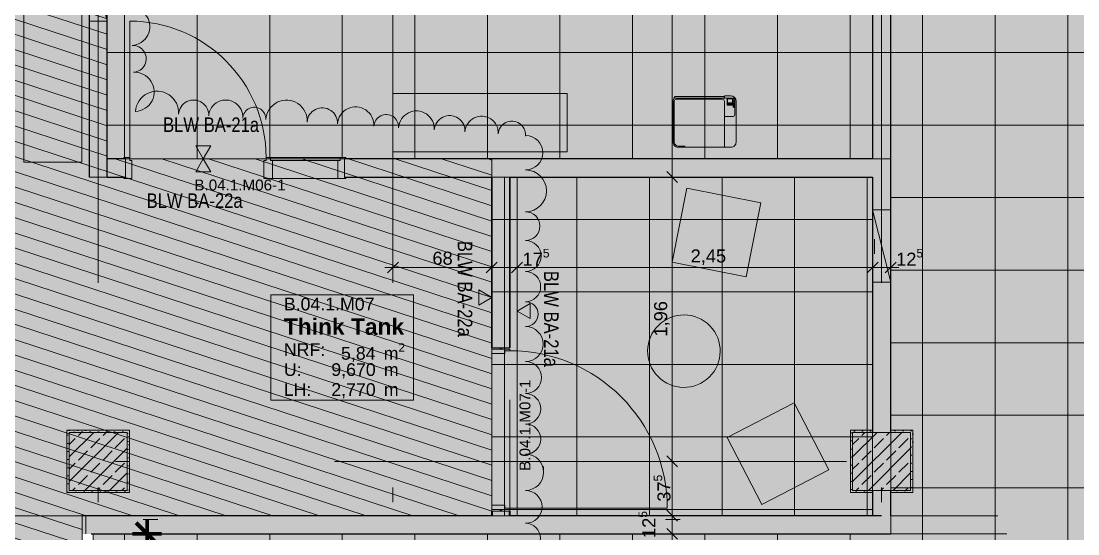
# Model space of a CAD drawing. Header units: metres. Extents: x -22.4 to 53.1, y 133.6 to 157.9.
# Drawn here: x -2.16 to 5.12, y 145.6 to 149.14 of the extents above; entities that cross this region are included whole.
import ezdxf

# ---------------------------------------------------------------- set-up
doc = ezdxf.new("R2010")
doc.units = ezdxf.units.M
doc.header["$MEASUREMENT"] = 0
for name, pattern in [('Punktlinie', [0.0035, 0, -0.0035]), ('Strichlinie-über-Schnitt', [0.0023, 0.0008, -0.0015]), ('Strichpunktlinie', [0.006703, 0.003528, -0.001764, 0, -0.001411])]:
    doc.linetypes.add(name, pattern=pattern)
for name, color, linetype in [('00  Raster', 7, 'Continuous'), ('10  Stützen', 7, 'Continuous'), ('10  Stützen_Schnittschraffur', 7, 'Continuous'), ('20  Möbel', 7, 'Continuous'), ('20  Wand Leichtbau', 7, 'Continuous'), ('20  Wand Leichtbau_Schnittschraffur', 7, 'Continuous'), ('20 Wand Leichtbau MIETERAUSBAU', 7, 'Continuous'), ('40 Bemaßung 1_ 50 Bodenspiegel', 7, 'Continuous'), ('40 Text Ausbau 1_50 Bodenspiegel', 7, 'Continuous'), ('50  NUF - Raumstempel', 7, 'Continuous'), ('50 NUF - Raumstempel MIETERAUSBAU', 7, 'Continuous'), ('EPS-SUD-DD', 7, 'Continuous'), ('Neubau_00  Indexwolken', 7, 'Continuous'), ('Neubau_20  Boden Aufbauten', 7, 'Continuous'), ('Neubau_20  Boden Aufbauten_Deckschraffur', 7, 'Continuous'), ('Neubau_20  Bodenschott', 7, 'Continuous'), ('Neubau_20  Bodenschott_Deckschraffur', 7, 'Continuous'), ('Neubau_20  Möbel', 7, 'Continuous'), ('Neubau_20  Wand Leichtbau', 7, 'Continuous'), ('Neubau_20  Wand Leichtbau_Fenster', 7, 'Continuous'), ('Neubau_20 Wand Leichtbau MIETERAUSBAU', 7, 'Continuous'), ('Neubau_20 Wand Leichtbau MIETERAUSBAU_Deckschraffur', 7, 'Continuous'), ('Neubau_20 Wand Leichtbau MIETERAUSBAU_Fenster', 7, 'Continuous'), ('Neubau_20 Wand Leichtbau MIETERAUSBAU_Schnittschraffur', 7, 'Continuous'), ('Neubau_20 Wand Leichtbau MIETERAUSBAU_Tür', 7, 'Continuous'), ('Neubau_40 Text Ausbau 1_50 Bodenspiegel', 7, 'Continuous'), ('Neubau_50 NUF - Raumstempel MIETERAUSBAU', 7, 'Continuous')]:
    doc.layers.add(name, color=color, linetype=linetype)
doc.styles.add('ERSTELLTER_STIL_1', font='')
doc.styles.add('ERSTELLTER_STIL_2', font='')
doc.styles.add('ERSTELLTER_STIL_3', font='')
doc.styles.get('ERSTELLTER_STIL_1').set_extended_font_data('Arial')
doc.styles.get('ERSTELLTER_STIL_2').set_extended_font_data('Arial Narrow')
doc.styles.get('ERSTELLTER_STIL_3').set_extended_font_data('Arial', bold=True)
pattern_1 = [(26.86749, (-110.107942, 75.264664), (-0.0112982155, 0.0223013526), [0, -0.025])]

msp = doc.modelspace()

# ---------------------------------------------------------------- hatches: boundary and pattern name
at = {"layer": '10  Stützen_Schnittschraffur', "linetype": 'Continuous', "lineweight": 0, "true_color": 0xffffff}
h = msp.add_hatch(color=7, dxfattribs=at)
h.paths.add_polyline_path([(-1.8466, 146.3199), (-1.8466, 145.8899), (-1.4166, 145.8899), (-1.4166, 146.3199)])
h.paths.add_polyline_path([(-1.8316, 146.3049), (-1.4316, 146.3049), (-1.4316, 145.9049), (-1.8316, 145.9049)], flags=0)
at = {"layer": '10  Stützen_Schnittschraffur', "linetype": 'Continuous', "lineweight": 13, "true_color": 0x000100}
h = msp.add_hatch(dxfattribs=at)
h.set_pattern_fill('Gips_0001', color=98, style=0, pattern_type=2)
h.set_pattern_definition(pattern_1)
h.paths.add_polyline_path([(-1.8466, 146.3199), (-1.8466, 145.8899), (-1.4166, 145.8899), (-1.4166, 146.3199)])
h.paths.add_polyline_path([(-1.8316, 146.3049), (-1.4316, 146.3049), (-1.4316, 145.9049), (-1.8316, 145.9049)], flags=0)
at = {"layer": '10  Stützen_Schnittschraffur', "linetype": 'Continuous', "lineweight": 0, "true_color": 0xffffff}
for points in [[(-1.8316, 145.9049), (-1.4316, 145.9049), (-1.4316, 146.3049), (-1.8316, 146.3049)], [(3.7059, 146.3199), (3.5534, 146.3199), (3.5534, 145.8899), (3.7059, 145.8899), (3.7059, 145.9049), (3.5684, 145.9049), (3.5684, 146.3049), (3.7059, 146.3049)], [(3.5684, 145.9049), (3.9684, 145.9049), (3.9684, 146.3049), (3.5684, 146.3049)], [(3.9834, 146.3199), (3.8309, 146.3199), (3.8309, 146.3049), (3.9684, 146.3049), (3.9684, 145.9049), (3.8309, 145.9049), (3.8309, 145.8899), (3.9834, 145.8899)]]:
    msp.add_hatch(color=7, dxfattribs=at).paths.add_polyline_path(points)
at = {"layer": '10  Stützen_Schnittschraffur', "linetype": 'Continuous', "lineweight": 13, "true_color": 0x000100}
h = msp.add_hatch(dxfattribs=at)
h.set_pattern_fill('Beton__Stahlbeton_0001', color=98, style=0, pattern_type=2)
h.set_pattern_definition([(225, (-1.83157, 146.30491), (-0.084853, 0.084853), []), (225, (-1.874, 146.34733), (-0.084853, 0.084853), [0.09, -0.03])])
h.paths.add_polyline_path([(-1.8316, 145.9049), (-1.4316, 145.9049), (-1.4316, 146.3049), (-1.8316, 146.3049)])
h = msp.add_hatch(dxfattribs=at)
h.set_pattern_fill('Gips_0001', color=98, style=0, pattern_type=2)
h.set_pattern_definition(pattern_1)
h.paths.add_polyline_path([(3.7059, 146.3199), (3.5534, 146.3199), (3.5534, 145.8899), (3.7059, 145.8899), (3.7059, 145.9049), (3.5684, 145.9049), (3.5684, 146.3049), (3.7059, 146.3049)])
h = msp.add_hatch(dxfattribs=at)
h.set_pattern_fill('Beton__Stahlbeton_0001', color=98, style=0, pattern_type=2)
h.set_pattern_definition([(225, (3.56843, 146.30491), (-0.084853, 0.084853), []), (225, (3.526, 146.34733), (-0.084853, 0.084853), [0.09, -0.03])])
h.paths.add_polyline_path([(3.5684, 145.9049), (3.9684, 145.9049), (3.9684, 146.3049), (3.5684, 146.3049)])
h = msp.add_hatch(dxfattribs=at)
h.set_pattern_fill('Gips_0001', color=98, style=0, pattern_type=2)
h.set_pattern_definition(pattern_1)
h.paths.add_polyline_path([(3.9834, 146.3199), (3.8309, 146.3199), (3.8309, 146.3049), (3.9684, 146.3049), (3.9684, 145.9049), (3.8309, 145.9049), (3.8309, 145.8899), (3.9834, 145.8899)])
at = {"layer": '20  Wand Leichtbau_Schnittschraffur', "linetype": 'Continuous', "lineweight": 18}
for points in [[(3.8309, 152.1899), (3.7059, 152.1899), (3.7059, 146.3049), (3.8309, 146.3049)], [(3.8309, 145.7299), (3.8309, 145.9049), (3.7059, 145.9049), (3.7059, 145.7299)], [(-1.6166, 145.6049), (-1.7416, 145.7299), (-1.7416, 145.6049)], [(-1.6166, 145.7299), (-1.7416, 145.7299), (-1.6166, 145.6049)], [(3.7684, 145.7299), (-1.6791, 145.7299), (-1.6791, 145.6049), (3.7684, 145.6049)], [(-1.6166, 145.6049), (3.7059, 145.6049), (3.7059, 145.7299), (-1.6166, 145.7299)], [(3.8309, 145.7299), (3.7059, 145.7299), (3.8309, 145.6049)], [(3.7059, 145.7299), (3.7059, 145.6049), (3.8309, 145.6049)]]:
    msp.add_hatch(color=9, dxfattribs=at).paths.add_polyline_path(points)
at = {"layer": 'Neubau_20  Boden Aufbauten_Deckschraffur', "linetype": 'Continuous', "lineweight": 18, "true_color": 0xd5d5ff}
msp.add_hatch(color=254, dxfattribs=at).paths.add_polyline_path([(-9.7566, 152.8749), (-9.7566, 150.225), (-9.8816, 150.225), (-9.8816, 145.6129), (-12.369, 145.613), (-12.369, 145.305), (-1.7416, 145.3049), (-1.7416, 145.7299), (1.0809, 145.7299), (1.0809, 148.1899), (-1.5691, 148.1899), (-1.5691, 152.8751)])
at = {"layer": 'Neubau_20  Boden Aufbauten_Deckschraffur', "linetype": 'Continuous', "lineweight": 0, "true_color": 0xffffff}
h = msp.add_hatch(dxfattribs=at)
h.set_pattern_fill('Holz_Schalung_liegend__1_A0', style=0, pattern_type=2)
h.set_pattern_definition([(341.86749, (-110.10794, 75.26466), (0.03112157, 0.09503393), [])])
h.paths.add_polyline_path([(-9.7566, 152.8749), (-9.7566, 150.225), (-9.8816, 150.225), (-9.8816, 145.6129), (-12.369, 145.613), (-12.369, 145.305), (-1.7416, 145.3049), (-1.7416, 145.7299), (1.0809, 145.7299), (1.0809, 148.1899), (-1.5691, 148.1899), (-1.5691, 152.8751)])
h = msp.add_hatch(color=7, dxfattribs=at)
h.paths.add_polyline_path([(-1.5691, 152.8749), (-1.5691, 148.1899), (3.8309, 148.1899), (3.8309, 145.6049), (-1.6666, 145.6049), (-1.6666, 145.3049), (29.4509, 145.3049), (29.4509, 148.8302), (30.6509, 148.8302), (30.6509, 152.1899), (30.5714, 152.1899), (30.5714, 152.5899), (30.7434, 152.5899), (30.7434, 152.8757), (3.7934, 152.8749)])
h.paths.add_polyline_path([(9.1184, 145.6049), (9.1184, 148.1899), (14.6184, 148.1899), (14.6184, 145.6049), (13.0834, 145.6049), (13.0834, 145.7949), (10.6384, 145.7949), (10.6384, 145.6049)], flags=0)
at = {"layer": 'Neubau_20  Boden Aufbauten_Deckschraffur', "linetype": 'Continuous', "lineweight": 18}
h = msp.add_hatch(dxfattribs=at)
h.set_pattern_fill('Verband__Quadrat__50x50__4D', color=6, style=0, pattern_type=2)
h.set_pattern_definition([(8e-13, (15.05054, 148.9226), (0, 0.5), []), (90, (15.05054, 148.9226), (-0.5, 0), [])])
h.paths.add_polyline_path([(-1.5691, 152.8749), (-1.5691, 148.1899), (3.8309, 148.1899), (3.8309, 145.6049), (-1.6666, 145.6049), (-1.6666, 145.3049), (29.4509, 145.3049), (29.4509, 148.8302), (30.6509, 148.8302), (30.6509, 152.1899), (30.5714, 152.1899), (30.5714, 152.5899), (30.7434, 152.5899), (30.7434, 152.8757), (3.7934, 152.8749)])
h.paths.add_polyline_path([(9.1184, 145.6049), (9.1184, 148.1899), (14.6184, 148.1899), (14.6184, 145.6049), (13.0834, 145.6049), (13.0834, 145.7949), (10.6384, 145.7949), (10.6384, 145.6049)], flags=0)
at = {"layer": 'Neubau_20  Boden Aufbauten_Deckschraffur', "linetype": 'Continuous', "lineweight": 0, "true_color": 0xffffff}
msp.add_hatch(color=7, dxfattribs=at).paths.add_polyline_path([(1.0809, 148.0649), (1.0809, 145.7299), (3.7059, 145.7299), (3.7059, 148.0649)])
at = {"layer": 'Neubau_20  Boden Aufbauten_Deckschraffur', "linetype": 'Continuous', "lineweight": 18}
h = msp.add_hatch(dxfattribs=at)
h.set_pattern_fill('Verband__Quadrat__50x50__4D', color=6, style=0, pattern_type=2)
h.set_pattern_definition([(0, (1.16843, 147.2726), (0, 0.5), []), (90, (1.16843, 147.2726), (-0.5, 0), [])])
h.paths.add_polyline_path([(1.0809, 148.0649), (1.0809, 145.7299), (3.7059, 145.7299), (3.7059, 148.0649)])
at = {"layer": 'Neubau_20  Bodenschott_Deckschraffur', "linetype": 'Continuous', "lineweight": 0, "true_color": 0x11960a}
msp.add_hatch(color=94, dxfattribs=at).paths.add_polyline_path([(1.0809, 145.7299), (1.2559, 145.7299), (1.2559, 148.0649), (1.0809, 148.0649)])
at = {"layer": 'Neubau_20 Wand Leichtbau MIETERAUSBAU_Deckschraffur', "linetype": 'Continuous', "lineweight": 0, "true_color": 0xffffff}
msp.add_hatch(color=7, dxfattribs=at).paths.add_polyline_path([(-0.4291, 148.1799), (-0.4291, 148.0549), (0.0209, 148.0549), (0.0209, 148.1799), (0.0359, 148.1799), (0.0359, 148.1999), (-0.4441, 148.1999), (-0.4441, 148.1799)])
at = {"layer": 'Neubau_20 Wand Leichtbau MIETERAUSBAU_Schnittschraffur', "linetype": 'Continuous', "lineweight": 18}
for color, points in [(9, [(-1.6941, 152.1899), (-1.6941, 148.0649), (-1.5691, 148.0649), (-1.5691, 152.1899)]), (9, [(-1.5691, 148.1899), (-1.5691, 148.0649), (-1.4441, 148.0649), (-1.4441, 148.1899)]), (9, [(0.0659, 148.1899), (0.0659, 148.0649), (0.4005, 148.0649), (0.4005, 148.1899)]), (9, [(0.4005, 148.0649), (3.7059, 148.0649), (3.7059, 148.1899), (0.4005, 148.1899)]), (171, [(1.0889, 148.0649), (1.0809, 148.0649), (1.0809, 146.8874), (1.0889, 146.8874)]), (171, [(1.2059, 148.0649), (1.1979, 148.0649), (1.1979, 146.8874), (1.2059, 146.8874)]), (171, [(1.0809, 145.7624), (1.0809, 145.7299), (1.0889, 145.7299), (1.0889, 145.7624)]), (171, [(1.2059, 145.7624), (1.1979, 145.7624), (1.1979, 145.7299), (1.2059, 145.7299)])]:
    msp.add_hatch(color=color, dxfattribs=at).paths.add_polyline_path(points)
at = {"layer": 'Neubau_20 Wand Leichtbau MIETERAUSBAU_Schnittschraffur', "linetype": 'Continuous', "lineweight": 0, "true_color": 0xffffff}
for points in [[(-1.3991, 148.0549), (-1.3991, 148.1799), (-1.4141, 148.1799), (-1.4141, 148.1999), (-1.4541, 148.1999), (-1.4541, 148.1899), (-1.4441, 148.1899), (-1.4441, 148.0649), (-1.4541, 148.0649), (-1.4541, 148.0549)], [(-0.4441, 148.1799), (-0.4441, 148.1999), (-0.4741, 148.1999), (-0.4741, 148.1799), (-0.4891, 148.1799), (-0.4891, 148.0549), (-0.4291, 148.0549), (-0.4291, 148.1799)], [(0.0209, 148.0549), (0.0759, 148.0549), (0.0759, 148.0649), (0.0659, 148.0649), (0.0659, 148.1899), (0.0759, 148.1899), (0.0759, 148.1999), (0.0359, 148.1999), (0.0359, 148.1799), (0.0209, 148.1799)], [(1.0809, 146.8474), (1.1709, 146.8474), (1.1709, 146.8674), (1.2059, 146.8674), (1.2059, 146.8774), (1.1484, 146.8774), (1.1384, 146.8774), (1.0809, 146.8774)], [(1.1384, 146.8774), (1.1484, 146.8774), (1.1484, 146.8874), (1.1384, 146.8874)], [(1.0809, 145.8024), (1.0809, 145.7724), (1.1384, 145.7724), (1.1484, 145.7724), (1.2059, 145.7724), (1.2059, 145.7824), (1.1709, 145.7824), (1.1709, 145.8024)], [(1.1384, 145.7724), (1.1384, 145.7624), (1.1484, 145.7624), (1.1484, 145.7724)]]:
    msp.add_hatch(color=7, dxfattribs=at).paths.add_polyline_path(points)
at = {"layer": 'Neubau_40 Text Ausbau 1_50 Bodenspiegel', "linetype": 'Continuous', "lineweight": 0, "true_color": 0xffffff}
for points in [[(-0.9068, 148.1899), (-0.855, 148.2796), (-0.9587, 148.2796)], [(-0.9068, 148.1899), (-0.9587, 148.1001), (-0.855, 148.1001)], [(1.0809, 147.2344), (0.9912, 147.2863), (0.9912, 147.1826)], [(1.2559, 147.1406), (1.3457, 147.0888), (1.3457, 147.1925)]]:
    msp.add_hatch(color=7, dxfattribs=at).paths.add_polyline_path(points)

# ---------------------------------------------------------------- linework, layer by layer
at = {"layer": '00  Raster', "color": 7, "linetype": 'Strichpunktlinie', "lineweight": 13, "ltscale": 1000}
for p, q in [((-1.6316, 133.7291), (-1.6316, 155.8899)), ((0.4004, 133.7291), (0.4004, 155.8899)), ((3.7684, 133.7291), (3.7684, 155.8899))]:
    msp.add_line(p, q, dxfattribs=at)
at = {"layer": '00  Raster', "color": 5, "linetype": 'Strichpunktlinie', "lineweight": 13, "ltscale": 1000}
msp.add_line((-20.4108, 146.1049), (33.1556, 146.1049), dxfattribs=at)
at = {"layer": '10  Stützen', "color": 7, "linetype": 'Continuous', "lineweight": 13, "ltscale": 1000, "flags": 128}
for points in [[(-1.8466, 146.3199), (-1.8466, 145.8899), (-1.4166, 145.8899), (-1.4166, 146.3199)], [(-1.8316, 145.9049), (-1.4316, 145.9049), (-1.4316, 146.3049), (-1.8316, 146.3049)], [(3.5684, 145.9049), (3.9684, 145.9049), (3.9684, 146.3049), (3.5684, 146.3049)]]:
    msp.add_lwpolyline(points, close=True, dxfattribs=at)
for points in [[(3.7059, 146.3199), (3.5534, 146.3199), (3.5534, 145.8899), (3.7059, 145.8899)], [(3.8309, 145.8899), (3.9834, 145.8899), (3.9834, 146.3199), (3.8309, 146.3199)]]:
    msp.add_lwpolyline(points, dxfattribs=at)
at = {"layer": '20  Möbel', "color": 9, "linetype": 'Continuous', "lineweight": 18, "ltscale": 1000}
for p, q in [((-2.1441, 149.3681), (-2.1441, 148.1681)), ((-1.7441, 148.1681), (-1.7441, 149.3681)), ((1.6005, 148.6399), (0.4005, 148.6399)), ((0.4005, 148.6399), (0.4005, 148.2399)), ((1.6005, 148.2399), (1.6005, 148.6399)), ((2.3392, 148.5863), (2.3392, 148.3053)), ((2.6702, 148.6013), (2.3542, 148.6013)), ((2.7572, 148.6093), (2.6852, 148.6093)), ((2.6852, 148.2703), (2.6852, 148.5863)), ((2.7032, 148.6093), (2.7032, 148.5603)), ((2.7402, 148.6033), (2.7052, 148.6033)), ((2.7052, 148.6033), (2.7052, 148.5763)), ((2.7402, 148.5763), (2.7402, 148.6033)), ((2.7572, 148.6033), (2.7422, 148.6033)), ((2.7422, 148.6033), (2.7422, 148.5763)), ((2.7572, 148.5943), (2.7422, 148.5943)), ((2.7572, 148.5853), (2.7422, 148.5853)), ((2.7572, 148.6115), (2.7572, 148.4943)), ((2.7572, 148.5763), (2.7572, 148.6033)), ((2.7572, 148.5733), (2.7032, 148.5733)), ((2.7572, 148.5603), (2.7032, 148.5603)), ((2.7052, 148.5763), (2.7402, 148.5763)), ((2.7202, 148.5708), (2.7082, 148.5708)), ((2.7082, 148.5708), (2.7082, 148.5628)), ((2.7082, 148.5628), (2.7202, 148.5628)), ((2.7202, 148.5628), (2.7202, 148.5708)), ((2.7352, 148.5708), (2.7232, 148.5708)), ((2.7232, 148.5708), (2.7232, 148.5628)), ((2.7232, 148.5628), (2.7352, 148.5628)), ((2.7352, 148.5628), (2.7352, 148.5708)), ((2.7422, 148.5763), (2.7572, 148.5763)), ((2.7557, 148.5708), (2.7432, 148.5708)), ((2.7432, 148.5708), (2.7432, 148.5628)), ((2.7432, 148.5628), (2.7557, 148.5628)), ((2.7557, 148.5628), (2.7557, 148.5708)), ((2.7452, 148.4823), (2.6852, 148.4823)), ((0.4005, 148.2399), (1.6005, 148.2399)), ((2.3662, 148.2783), (2.4112, 148.2783)), ((2.4112, 148.2783), (2.4112, 148.2703)), ((-2.1441, 148.1681), (-1.7441, 148.1681))]:
    msp.add_line(p, q, dxfattribs=at)
at = {"layer": '20  Möbel', "color": 9, "linetype": 'Continuous', "lineweight": 18, "ltscale": 1000, "flags": 128}
for points in [[(2.7302, 148.6243), (2.6852, 148.6243), (2.6852, 148.6093), (2.3392, 148.6093), (2.3392, 148.6115, 0.174158), (2.3312, 148.5893), (2.3312, 148.3053, 0.414214), (2.3662, 148.2703), (2.7302, 148.2703, 0.414214), (2.7652, 148.3053), (2.7652, 148.5893, 0.414214)], [(2.6852, 148.6093), (2.6852, 148.6133, 0.414214), (2.6792, 148.6193), (2.3452, 148.6193, 0.414214), (2.3392, 148.6133), (2.3392, 148.6093)]]:
    msp.add_lwpolyline(points, format="xyb", close=True, dxfattribs=at)
at = {"layer": '20  Möbel', "color": 9, "linetype": 'Continuous', "lineweight": 18, "ltscale": 1000}
msp.add_circle((2.7495, 148.5493), 0.005, dxfattribs=at)
for centre, radius, start, end in [((2.3542, 148.5863), 0.015, 90, 180), ((2.6702, 148.5863), 0.015, 0, 90), ((2.7452, 148.4943), 0.012, 270, 0), ((2.3662, 148.3053), 0.027, 180, 270)]:
    msp.add_arc(centre, radius, start, end, dxfattribs=at)
at = {"layer": '20  Wand Leichtbau', "color": 7, "linetype": 'Continuous', "lineweight": 25, "ltscale": 1000, "flags": 128}
for points in [[(3.7059, 152.1899), (3.7059, 148.1899)], [(3.8309, 146.3049), (3.8309, 152.1899)], [(3.7059, 148.0649), (3.7059, 146.3049)], [(3.7059, 145.9049), (3.7059, 145.7299)], [(3.8309, 145.7299), (3.8309, 145.9049)], [(1.0809, 145.7299), (-1.7416, 145.7299)], [(1.0809, 145.7299), (-1.6791, 145.7299)], [(3.7059, 145.7299), (1.2059, 145.7299)], [(3.7684, 145.7299), (1.2059, 145.7299)], [(-1.6791, 145.6049), (3.7684, 145.6049)], [(-1.6166, 145.6049), (3.8309, 145.6049)]]:
    msp.add_lwpolyline(points, dxfattribs=at)
at = {"layer": '20  Wand Leichtbau', "color": 7, "linetype": 'Strichlinie-über-Schnitt', "lineweight": 18, "ltscale": 1000, "flags": 128}
for points in [[(-1.7166, 145.7299), (-12.4941, 145.7299)], [(-1.7166, 145.7299), (-12.4941, 145.7299)], [(-1.7166, 145.7299), (-1.7166, 145.6049)], [(-1.7166, 145.7299), (-1.7166, 145.6049)], [(9.1684, 145.7299), (3.8309, 145.7299)], [(3.8309, 145.7299), (3.8309, 145.6049)], [(-12.4941, 145.6049), (-1.7166, 145.6049)], [(-12.3691, 145.6049), (-1.7166, 145.6049)], [(3.8309, 145.6049), (9.1684, 145.6049)]]:
    msp.add_lwpolyline(points, dxfattribs=at)
at = {"layer": '20  Wand Leichtbau', "color": 7, "linetype": 'Continuous', "lineweight": 13, "ltscale": 1000, "flags": 128}
for points in [[(-1.7416, 145.7299), (-1.7416, 145.6049)], [(3.8309, 145.6049), (3.8309, 145.7299)]]:
    msp.add_lwpolyline(points, dxfattribs=at)
at = {"layer": '40 Bemaßung 1_ 50 Bodenspiegel', "color": 7, "linetype": 'Continuous', "lineweight": 13, "ltscale": 1000}
for p, q in [((2.325, 148.0649), (2.325, 152.3899)), ((2.2875, 148.1024), (2.3625, 148.0274)), ((2.3953, 148.0649), (2.2547, 148.0649)), ((2.325, 146.1049), (2.325, 148.0649)), ((0.4004, 147.5115), (0.4004, 147.3709)), ((1.0809, 147.5115), (1.0809, 147.3709)), ((1.2559, 147.5115), (1.2559, 147.3709)), ((3.7059, 147.5115), (3.7059, 147.3709)), ((3.8309, 147.5115), (3.8309, 147.3709)), ((0.4004, 147.4412), (0.3442, 147.4412)), ((0.4379, 147.4787), (0.3629, 147.4037)), ((1.0809, 147.4412), (0.4004, 147.4412)), ((1.0434, 147.4037), (1.1184, 147.4787)), ((1.2559, 147.4412), (1.0809, 147.4412)), ((1.2184, 147.4037), (1.2934, 147.4787)), ((3.7059, 147.4412), (1.2559, 147.4412)), ((3.6684, 147.4037), (3.7434, 147.4787)), ((3.8309, 147.4412), (3.7059, 147.4412)), ((3.7934, 147.4037), (3.8684, 147.4787)), ((3.8872, 147.4412), (3.8309, 147.4412)), ((2.3953, 146.1049), (2.2547, 146.1049)), ((2.2875, 146.1424), (2.3625, 146.0674)), ((2.325, 145.7299), (2.325, 146.1049)), ((2.2875, 145.7674), (2.3625, 145.6924)), ((2.3953, 145.7299), (2.2547, 145.7299)), ((2.325, 145.6049), (2.325, 145.7299)), ((2.3953, 145.6049), (2.2547, 145.6049)), ((2.2875, 145.6424), (2.3625, 145.5674)), ((2.325, 145.3049), (2.325, 145.6049))]:
    msp.add_line(p, q, dxfattribs=at)
at = {"layer": '50  NUF - Raumstempel', "color": 7, "linetype": 'Punktlinie', "lineweight": 13, "ltscale": 1000, "flags": 128}
msp.add_lwpolyline([(-18.9066, 137.869), (-18.9066, 150.382), (-9.7966, 150.382), (-9.7966, 152.8749), (3.7184, 152.8749), (3.7184, 152.6049), (3.5534, 152.6049), (3.5534, 152.1749), (3.7184, 152.1749), (3.7184, 146.3199), (3.5534, 146.3199), (3.5534, 145.8899), (3.7184, 145.8899), (3.7184, 145.7049), (-1.7166, 145.7049), (-1.7166, 141.4699), (-3.0116, 141.4699), (-3.0116, 138.1049), (-5.6066, 138.1049), (-5.6066, 137.869)], close=True, dxfattribs=at)
at = {"layer": 'EPS-SUD-DD', "color": 7, "linetype": 'Continuous', "lineweight": 100, "ltscale": 1000}
for p, q in [((-1.294, 145.6049), (-1.369, 145.6799)), ((-1.2941, 145.7049), (-1.294, 144.775)), ((-1.394, 145.6049), (-1.194, 145.605)), ((-1.294, 145.6049), (-1.394, 145.6049)), ((-1.294, 145.6049), (-1.219, 145.5299))]:
    msp.add_line(p, q, dxfattribs=at)
at = {"layer": 'Neubau_00  Indexwolken', "color": 1, "linetype": 'Continuous', "lineweight": 13, "ltscale": 1000}
for centre, radius, start, end in [((-1.4047, 149.1021), 0.1295, 273.02421, 93.02421), ((-1.393, 148.8801), 0.0928, 273.02421, 93.02421), ((-1.381, 148.6523), 0.1354, 273.02421, 93.02421), ((-1.2254, 148.5079), 0.1487, 356.45523, 176.45523), ((-0.9734, 148.4923), 0.1039, 356.45523, 176.45523), ((-0.7523, 148.4786), 0.1177, 356.45523, 176.45523), ((-0.3336, 148.4527), 0.1424, 356.45523, 176.45523), ((-0.5553, 148.4664), 0.0797, 356.45523, 176.45523), ((-0.0868, 148.4374), 0.1048, 356.45523, 176.45523), ((0.1432, 148.4231), 0.1257, 356.45523, 176.45523), ((0.5623, 148.3972), 0.1234, 356.45523, 176.45523), ((0.3539, 148.4101), 0.0854, 356.45523, 176.45523), ((0.791, 148.383), 0.1058, 356.45523, 176.45523), ((1.0113, 148.3694), 0.115, 356.45523, 176.45523), ((1.2202, 148.3564), 0.0943, 356.45523, 176.45523), ((1.3143, 148.2323), 0.1183, 270, 90), ((1.3143, 147.9697), 0.1442, 270, 90), ((1.3143, 147.7267), 0.0989, 270, 90), ((1.3143, 147.5206), 0.1072, 270, 90), ((1.3143, 147.3094), 0.1039, 270, 90), ((1.3143, 147.1197), 0.0858, 270, 90), ((1.3143, 146.9135), 0.1205, 270, 90), ((1.3143, 146.6826), 0.1104, 270, 90), ((1.3143, 146.4672), 0.1049, 270, 90), ((1.3143, 146.2581), 0.1042, 270, 90), ((1.3143, 146.0292), 0.1247, 270, 90), ((1.3143, 145.7911), 0.1134, 270, 90), ((1.3143, 145.5749), 0.1028, 270, 90)]:
    msp.add_arc(centre, radius, start, end, dxfattribs=at)
for p in [(-1.3738, 148.5171), (1.3143, 148.3506)]:
    msp.add_point(p, dxfattribs=at)
at = {"layer": 'Neubau_20  Boden Aufbauten', "color": 7, "linetype": 'Continuous', "lineweight": 13, "ltscale": 1000, "flags": 128}
for points in [[(-9.7566, 152.8749), (-9.7566, 150.225), (-9.8816, 150.225), (-9.8816, 145.6129), (-12.369, 145.613), (-12.369, 145.305), (-1.7416, 145.3049), (-1.7416, 145.7299), (1.0809, 145.7299), (1.0809, 148.1899), (-1.5691, 148.1899), (-1.5691, 152.8751)], [(-1.5691, 152.8749), (-1.5691, 148.1899), (3.8309, 148.1899), (3.8309, 145.6049), (-1.6666, 145.6049), (-1.6666, 145.3049), (29.4509, 145.3049), (29.4509, 148.8302), (30.6509, 148.8302), (30.6509, 152.1899), (30.5714, 152.1899), (30.5714, 152.5899), (30.7434, 152.5899), (30.7434, 152.8757), (3.7934, 152.8749)], [(1.0809, 148.0649), (1.0809, 145.7299), (3.7059, 145.7299), (3.7059, 148.0649)]]:
    msp.add_lwpolyline(points, close=True, dxfattribs=at)
at = {"layer": 'Neubau_20  Bodenschott', "color": 7, "linetype": 'Continuous', "lineweight": 18, "ltscale": 1000}
msp.add_line((1.2559, 145.7299), (1.0809, 145.7299), dxfattribs=at)
at = {"layer": 'Neubau_20  Bodenschott', "color": 7, "linetype": 'Continuous', "lineweight": 18, "ltscale": 1000, "flags": 128}
for points in [[(1.2559, 148.0649), (1.0809, 148.0649)], [(1.0809, 148.0649), (1.0809, 145.7299)], [(1.2559, 145.7299), (1.2559, 148.0649)], [(1.2559, 145.6049), (1.0809, 145.6049)]]:
    msp.add_lwpolyline(points, dxfattribs=at)
at = {"layer": 'Neubau_20  Möbel', "color": 9, "linetype": 'Continuous', "lineweight": 18, "ltscale": 1000, "flags": 128}
for points in [[(2.3245, 147.4789), (2.8345, 147.3774), (2.936, 147.8874), (2.426, 147.9889)], [(3.1664, 146.5077), (2.704, 146.2697), (2.9421, 145.8073), (3.4044, 146.0454)]]:
    msp.add_lwpolyline(points, close=True, dxfattribs=at)
msp.add_lwpolyline([(2.6007, 147.021, 1), (2.2108, 146.7081, 1)], format="xyb", close=True, dxfattribs=at)
at = {"layer": 'Neubau_20  Wand Leichtbau', "color": 7, "linetype": 'Strichlinie-über-Schnitt', "lineweight": 18, "ltscale": 1000, "flags": 128}
for points in [[(1.0809, 148.0649), (1.0809, 145.7299)], [(1.0809, 148.0649), (1.2059, 148.0649)], [(1.2059, 145.7299), (1.2059, 148.0649)], [(1.0809, 145.7299), (1.2059, 145.7299)]]:
    msp.add_lwpolyline(points, dxfattribs=at)
at = {"layer": 'Neubau_20  Wand Leichtbau_Fenster', "color": 7, "linetype": 'Continuous', "lineweight": 18, "ltscale": 1000}
for p, q in [((3.8309, 147.3398), (3.7059, 147.8398)), ((3.8309, 147.8398), (3.7059, 147.8398)), ((3.8309, 147.3398), (3.7059, 147.3398))]:
    msp.add_line(p, q, dxfattribs=at)
at = {"layer": 'Neubau_20 Wand Leichtbau MIETERAUSBAU', "color": 7, "linetype": 'Continuous', "lineweight": 13, "ltscale": 1000}
for p, q in [((-1.4441, 148.0649), (-1.4441, 148.1899)), ((0.0659, 148.0649), (0.0659, 148.1899)), ((1.0889, 146.8874), (1.0809, 146.8874)), ((1.1434, 146.8874), (1.0889, 146.8874)), ((1.1979, 146.8874), (1.1434, 146.8874)), ((1.2059, 146.8874), (1.1979, 146.8874)), ((1.0889, 145.7624), (1.0809, 145.7624)), ((1.1434, 145.7624), (1.0889, 145.7624)), ((1.1979, 145.7624), (1.1434, 145.7624)), ((1.2059, 145.7624), (1.1979, 145.7624))]:
    msp.add_line(p, q, dxfattribs=at)
at = {"layer": 'Neubau_20 Wand Leichtbau MIETERAUSBAU', "color": 7, "linetype": 'Continuous', "lineweight": 25, "ltscale": 1000, "flags": 128}
for points in [[(-1.6941, 152.1899), (-1.6941, 148.0649)], [(-1.5691, 148.0649), (-1.5691, 152.1899)], [(-1.4441, 148.1899), (-1.5691, 148.1899)], [(0.4005, 148.1899), (0.0659, 148.1899)], [(3.7059, 148.1899), (0.4005, 148.1899)], [(-1.5691, 148.0649), (-1.4441, 148.0649)], [(0.0659, 148.0649), (0.4005, 148.0649)], [(0.4005, 148.0649), (1.0809, 148.0649)], [(1.2059, 148.0649), (3.7059, 148.0649)]]:
    msp.add_lwpolyline(points, dxfattribs=at)
at = {"layer": 'Neubau_20 Wand Leichtbau MIETERAUSBAU', "color": 7, "linetype": 'Continuous', "lineweight": 13, "ltscale": 1000, "flags": 128}
for points in [[(-1.5691, 148.0649), (-1.5691, 148.1899)], [(-1.6941, 148.0649), (-1.5691, 148.0649)]]:
    msp.add_lwpolyline(points, dxfattribs=at)
at = {"layer": 'Neubau_20 Wand Leichtbau MIETERAUSBAU', "color": 7, "linetype": 'Continuous', "lineweight": 35, "ltscale": 1000, "flags": 128}
for points in [[(1.0809, 148.0649), (1.0809, 146.8874)], [(1.2059, 146.8874), (1.2059, 148.0649)], [(1.0809, 145.7624), (1.0809, 145.7299)], [(1.2059, 145.7299), (1.2059, 145.7624)]]:
    msp.add_lwpolyline(points, dxfattribs=at)
at = {"layer": 'Neubau_20 Wand Leichtbau MIETERAUSBAU_Fenster', "color": 7, "linetype": 'Continuous', "lineweight": 18, "ltscale": 1000}
for p in [(-1.6941, 149.6398), (-1.6941, 149.1398)]:
    msp.add_line(p, (-1.5691, 149.1398), dxfattribs=at)
at = {"layer": 'Neubau_20 Wand Leichtbau MIETERAUSBAU_Tür', "color": 7, "linetype": 'Continuous', "lineweight": 18, "ltscale": 1000}
for p, q in [((-1.4141, 148.1999), (-1.4141, 149.1399)), ((-1.4141, 148.1999), (-1.4541, 148.1999)), ((-1.4541, 148.1999), (-1.4541, 148.1899)), ((-1.4541, 148.1899), (-1.4441, 148.1899)), ((-1.4441, 148.1899), (-1.4441, 148.0649)), ((-1.4141, 148.1799), (-1.4141, 148.1999)), ((-1.3991, 148.1799), (-1.4141, 148.1799)), ((-1.3991, 148.0549), (-1.3991, 148.1799)), ((-0.4891, 148.0549), (-0.4891, 148.1799)), ((-0.4891, 148.1799), (-0.4741, 148.1799)), ((-0.4741, 148.1799), (-0.4741, 148.1999)), ((-0.4741, 148.1999), (-0.4441, 148.1999)), ((-0.4441, 148.1999), (0.0359, 148.1999)), ((-0.4441, 148.1999), (-0.4441, 148.1799)), ((-0.4441, 148.1799), (-0.4291, 148.1799)), ((-0.4291, 148.1799), (-0.4291, 148.0549)), ((-0.4291, 148.1799), (0.0209, 148.1799)), ((0.0209, 148.0549), (0.0209, 148.1799)), ((0.0209, 148.1799), (0.0359, 148.1799)), ((0.0359, 148.1799), (0.0359, 148.1999)), ((0.0359, 148.1999), (0.0759, 148.1999)), ((0.0759, 148.1899), (0.0659, 148.1899)), ((0.0659, 148.1899), (0.0659, 148.0649)), ((0.0759, 148.1999), (0.0759, 148.1899)), ((-1.4441, 148.0649), (-1.4541, 148.0649)), ((-1.4541, 148.0649), (-1.4541, 148.0549)), ((-1.4541, 148.0549), (-1.3991, 148.0549)), ((-0.4291, 148.0549), (-0.4891, 148.0549)), ((0.0209, 148.0549), (-0.4291, 148.0549)), ((0.0759, 148.0549), (0.0209, 148.0549)), ((0.0659, 148.0649), (0.0759, 148.0649)), ((0.0759, 148.0649), (0.0759, 148.0549)), ((1.1384, 146.8774), (1.0809, 146.8774)), ((1.0809, 146.8774), (1.0809, 146.8474)), ((1.0809, 146.8474), (1.1709, 146.8474)), ((1.1484, 146.8874), (1.1384, 146.8874)), ((1.1384, 146.8874), (1.1384, 146.8774)), ((1.1384, 146.8874), (1.1484, 146.8774)), ((1.1484, 146.8874), (1.1384, 146.8774)), ((1.1384, 146.8774), (1.1484, 146.8774)), ((1.1484, 146.8774), (1.1484, 146.8874)), ((1.2059, 146.8774), (1.1484, 146.8774)), ((1.1709, 146.8474), (1.1709, 146.8674)), ((1.1709, 146.8674), (1.2059, 146.8674)), ((1.2059, 146.8674), (1.2059, 146.8774)), ((1.0809, 145.8024), (1.1709, 145.8024)), ((1.0809, 145.7724), (1.0809, 145.8024)), ((1.1384, 145.7724), (1.0809, 145.7724)), ((1.1384, 145.7724), (1.1484, 145.7724)), ((1.1384, 145.7624), (1.1384, 145.7724)), ((1.1384, 145.7624), (1.1484, 145.7724)), ((1.1484, 145.7624), (1.1384, 145.7724)), ((1.1484, 145.7624), (1.1384, 145.7624)), ((1.2059, 145.7724), (1.1484, 145.7724)), ((1.1484, 145.7724), (1.1484, 145.7624)), ((1.1709, 145.8024), (1.1709, 145.7824)), ((1.1709, 145.7824), (1.2059, 145.7824)), ((1.2059, 145.7824), (1.2059, 145.7724)), ((1.2059, 145.7824), (2.2909, 145.7824))]:
    msp.add_line(p, q, dxfattribs=at)
at = {"layer": 'Neubau_20 Wand Leichtbau MIETERAUSBAU_Tür', "color": 7, "linetype": 'Continuous', "lineweight": 13, "ltscale": 1000}
for p, q in [((-1.4441, 148.0649), (-1.4441, 148.1899)), ((-1.4441, 148.0649), (-1.4441, 148.1899)), ((0.0659, 148.0649), (0.0659, 148.1899)), ((0.0659, 148.0649), (0.0659, 148.1899)), ((1.0889, 146.8874), (1.0809, 146.8874)), ((1.0889, 146.8874), (1.0809, 146.8874)), ((1.1434, 146.8874), (1.0889, 146.8874)), ((1.1434, 146.8874), (1.0889, 146.8874)), ((1.1979, 146.8874), (1.1434, 146.8874)), ((1.1979, 146.8874), (1.1434, 146.8874)), ((1.2059, 146.8874), (1.1979, 146.8874)), ((1.2059, 146.8874), (1.1979, 146.8874)), ((1.0889, 145.7624), (1.0809, 145.7624)), ((1.0889, 145.7624), (1.0809, 145.7624)), ((1.1434, 145.7624), (1.0889, 145.7624)), ((1.1434, 145.7624), (1.0889, 145.7624)), ((1.1979, 145.7624), (1.1434, 145.7624)), ((1.1979, 145.7624), (1.1434, 145.7624)), ((1.2059, 145.7624), (1.1979, 145.7624)), ((1.2059, 145.7624), (1.1979, 145.7624))]:
    msp.add_line(p, q, dxfattribs=at)
for centre, radius, start, end in [((-1.4141, 148.1999), 0.94, 0.00056, 90.00056), ((1.2059, 145.7824), 1.085, 0, 90)]:
    msp.add_arc(centre, radius, start, end, dxfattribs=at)
at = {"layer": 'Neubau_40 Text Ausbau 1_50 Bodenspiegel', "color": 7, "linetype": 'Continuous', "lineweight": 18, "ltscale": 1000, "flags": 128}
for points in [[(-0.9068, 148.1899), (-0.855, 148.2796), (-0.9587, 148.2796)], [(-0.9068, 148.1899), (-0.855, 148.1001), (-0.9587, 148.1001)], [(1.0809, 147.2344), (0.9912, 147.1826), (0.9912, 147.2863)], [(1.2559, 147.1406), (1.3457, 147.0888), (1.3457, 147.1925)]]:
    msp.add_lwpolyline(points, close=True, dxfattribs=at)
at = {"layer": 'Neubau_50 NUF - Raumstempel MIETERAUSBAU', "color": 7, "linetype": 'Continuous', "lineweight": 13, "ltscale": 1000}
for p, q in [((0.5409, 147.253), (-0.4403, 147.253)), ((-0.4403, 147.253), (-0.4403, 146.5262)), ((0.5409, 146.5262), (0.5409, 147.253)), ((-0.4403, 146.5262), (0.5409, 146.5262))]:
    msp.add_line(p, q, dxfattribs=at)
at = {"layer": 'Neubau_50 NUF - Raumstempel MIETERAUSBAU', "color": 7, "linetype": 'Punktlinie', "lineweight": 13, "ltscale": 1000, "flags": 128}
msp.add_lwpolyline([(-0.4001, 143.8049), (-1.6166, 143.8049), (-1.6166, 145.6049), (-0.7366, 145.6049)], dxfattribs=at)

# ---------------------------------------------------------------- texts
at = {"layer": '20 Wand Leichtbau MIETERAUSBAU', "color": 7, "linetype": 'Continuous', "lineweight": 18, "char_height": 0.075, "attachment_point": 1, "style": 'ERSTELLTER_STIL_1'}
for s, insert, rotation in [('\\A1;{\\pql;\\pt0;\\fArial|b0|i0|c0|p38;B.04.1.M06-1}', (-0.9685, 148.0478), 0.00056), ('\\A1;{\\pql;\\pt0;\\fArial|b0|i0|c0|p38;-}', (-0.9685, 147.9299), 0.00056), ('\\A1;{\\pql;\\pt0;\\fArial|b0|i0|c0|p38;B.04.1.M07-1}', (1.2725, 146.0393), 90), ('\\A1;{\\pql;\\pt0;\\fArial|b0|i0|c0|p38;-}', (1.3904, 146.0393), 90)]:
    msp.add_mtext(s, dxfattribs=dict(at, insert=insert, rotation=rotation))
at = {"layer": '40 Bemaßung 1_ 50 Bodenspiegel', "color": 7, "linetype": 'Continuous', "lineweight": 13, "char_height": 0.09, "attachment_point": 7, "style": 'ERSTELLTER_STIL_1'}
for s, insert, rotation in [('\\A1;{\\pql;\\fArial|b0|i0|c0|p38;17\\fArial|b0|i0|c0|p38;\\A1{\\H.66x;\\S5^  ;}}', (1.2934, 147.4273), 359.99995), ('\\A1;{\\pql;\\fArial|b0|i0|c0|p38;12\\fArial|b0|i0|c0|p38;\\A1{\\H.66x;\\S5^  ;}}', (3.8684, 147.4273), 359.99995), ('\\A1;{\\pql;\\fArial|b0|i0|c0|p38;37\\fArial|b0|i0|c0|p38;\\A1{\\H.66x;\\S5^  ;}}', (2.3394, 145.8266), 89.99998), ('\\A1;{\\pql;\\fArial|b0|i0|c0|p38;12\\fArial|b0|i0|c0|p38;\\A1{\\H.66x;\\S5^  ;}}', (2.2353, 145.5766), 89.99998)]:
    msp.add_mtext(s, dxfattribs=dict(at, insert=insert, rotation=rotation))
for s, insert, width, rotation in [('\\A1;{\\pql;\\fArial|b0|i0|c0|p38;2,45}', (2.452, 147.4592), 0.239452, 359.99995), ('\\A1;{\\pql;\\fArial|b0|i0|c0|p38;68}', (0.6724, 147.4592), 0.136595, 359.99995), ('\\A1;{\\pql;\\fArial|b0|i0|c0|p38;1,96}', (2.307, 146.9652), 0.239452, 89.99998)]:
    msp.add_mtext(s, dxfattribs=dict(at, insert=insert, width=width, rotation=rotation))
at = {"layer": '40 Text Ausbau 1_50 Bodenspiegel', "color": 7, "linetype": 'Continuous', "lineweight": 18, "insert": (-1.1844, 148.4251), "char_height": 0.1, "attachment_point": 4, "style": 'ERSTELLTER_STIL_2'}
msp.add_mtext('\\A1;{\\pql;\\fArial Narrow|b0|i0|c0|p38;BLW BA-21a}', dxfattribs=at)
at = {"layer": '40 Text Ausbau 1_50 Bodenspiegel', "color": 7, "linetype": 'Continuous', "lineweight": 18, "char_height": 0.1, "style": 'ERSTELLTER_STIL_2'}
for s, insert, attachment_point, rotation in [('\\A1;{\\pqr;\\fArial Narrow|b0|i0|c0|p38;BLW BA-22a}', (-0.6356, 147.9013), 6, 0.00005), ('\\A1;{\\pqr;\\fArial Narrow|b0|i0|c0|p38;BLW BA-22a}', (0.8965, 146.9632), 6, 270), ('\\A1;{\\pql;\\fArial Narrow|b0|i0|c0|p38;BLW BA-21a}', (1.4911, 147.4181), 4, 269.99995)]:
    msp.add_mtext(s, dxfattribs=dict(at, insert=insert, attachment_point=attachment_point, rotation=rotation))
at = {"layer": '50 NUF - Raumstempel MIETERAUSBAU', "color": 7, "linetype": 'Continuous', "lineweight": 18, "attachment_point": 1}
for s, insert, char_height, style in [('\\A1;{\\pql;\\pt0;\\fArial|b0|i0|c0|p38;B.04.1.M07}', (-0.3519, 147.233), 0.0875, 'ERSTELLTER_STIL_1'), ('\\A1;{\\pqj;\\pt0;\\fArial|b1|i0|c0|p38;Think Tank}', (-0.3519, 147.0898), 0.1125, 'ERSTELLTER_STIL_3'), ('\\A1;{\\pqj;\\pt0;\\fArial|b0|i0|c0|p38;NRF: }', (-0.3519, 146.9187), 0.0875, 'ERSTELLTER_STIL_1'), ('\\A1;{\\pql;\\pt0,0.1;\\fArial|b0|i0|c0|p38;5,84\\fArial|b0|i0|c0|p38;\\A1{\\H.66x;\\S^  ;}\\fArial|b0|i0|c0|p38; m\\fArial|b0|i0|c0|p38;\\A1{\\H.66x;\\S2^  ;}}', (0.0423, 146.9187), 0.0875, 'ERSTELLTER_STIL_1'), ('\\A1;{\\pqj;\\pt0;\\fArial|b0|i0|c0|p38;U: }', (-0.3519, 146.7812), 0.0875, 'ERSTELLTER_STIL_1'), ('\\A1;{\\pql;\\pt0,0.1;\\fArial|b0|i0|c0|p38;9,670\\fArial|b0|i0|c0|p38;\\A1{\\H.66x;\\S^  ;}\\fArial|b0|i0|c0|p38; m\\fArial|b0|i0|c0|p38;\\A1{\\H.66x;\\S^  ;}}', (-0.0246, 146.7812), 0.0875, 'ERSTELLTER_STIL_1'), ('\\A1;{\\pqj;\\pt0;\\fArial|b0|i0|c0|p38;LH: }', (-0.3519, 146.6437), 0.0875, 'ERSTELLTER_STIL_1'), ('\\A1;{\\pql;\\pt0,0.1;\\fArial|b0|i0|c0|p38;2,770\\fArial|b0|i0|c0|p38;\\A1{\\H.66x;\\S^  ;}\\fArial|b0|i0|c0|p38; m\\fArial|b0|i0|c0|p38;\\A1{\\H.66x;\\S^  ;}}', (-0.0246, 146.6437), 0.0875, 'ERSTELLTER_STIL_1')]:
    msp.add_mtext(s, dxfattribs=dict(at, insert=insert, char_height=char_height, style=style))

doc.saveas('drawing.dxf')
